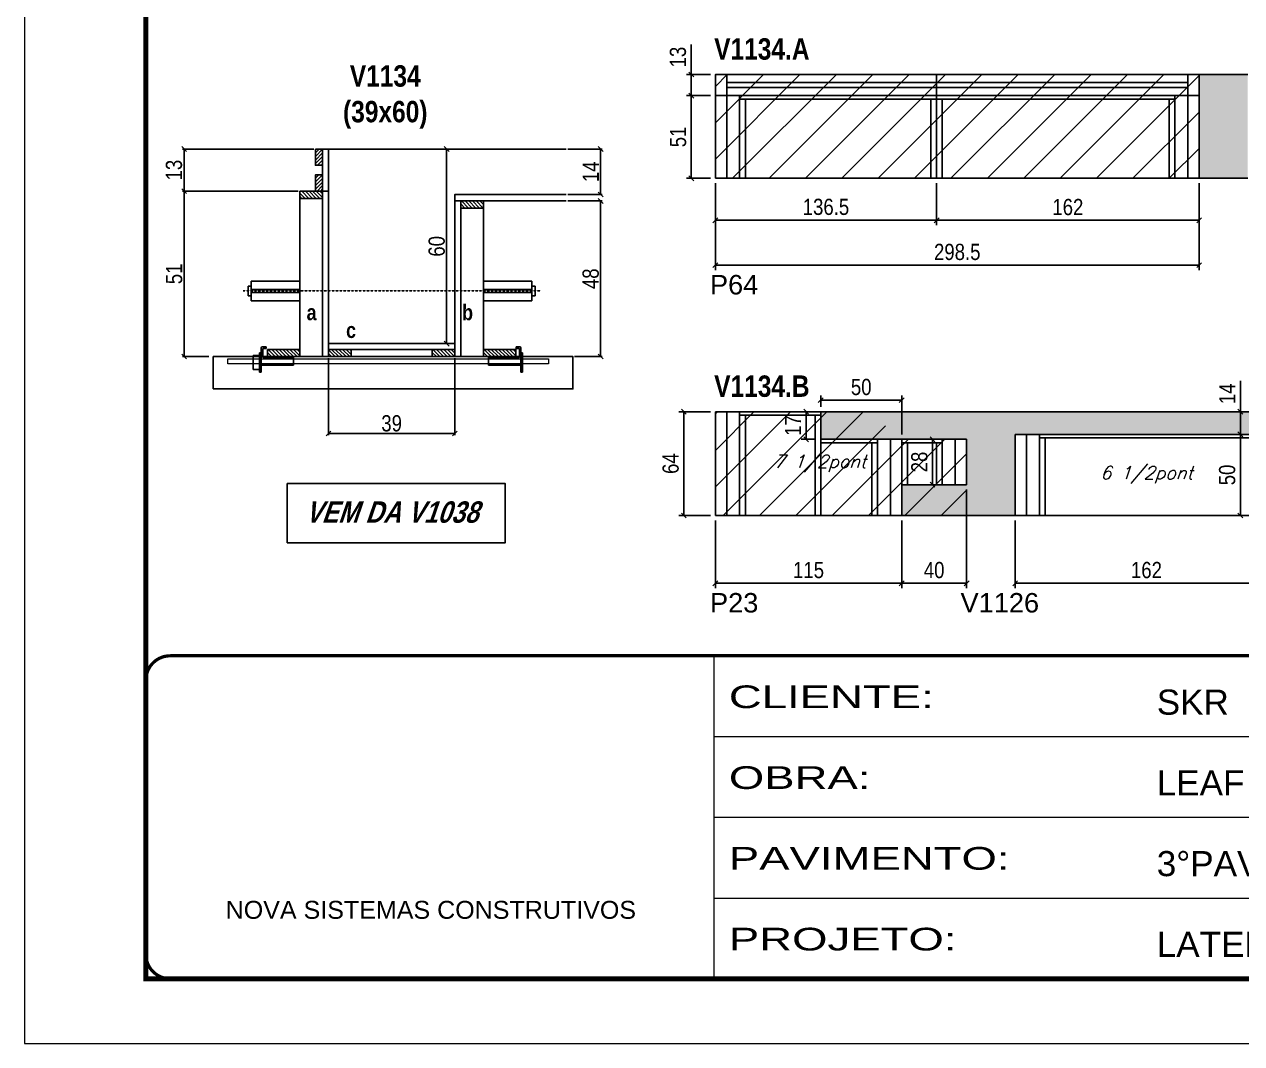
# Model space of a CAD drawing. Extents: x 3309 to 9563, y -2522 to 14608.
# Drawn here: x 3309 to 4060, y 7815 to 8444 of the extents above; entities that cross this region are included whole.
import ezdxf

# ---------------------------------------------------------------- set-up
doc = ezdxf.new("R2010")
doc.units = 0
for name, pattern in [('CONTINUO', [0]), ('DASHED', [0.75, 0.5, -0.25]), ('HIDDEN', [0.375, 0.25, -0.125])]:
    doc.linetypes.add(name, pattern=pattern)
for name, color, linetype in [('5', 5, 'Continuous'), ('barrote', 251, 'Continuous'), ('COTA', 241, 'Continuous'), ('detalhes', 4, 'Continuous'), ('NOMENCLATURA', 7, 'Continuous'), ('Painéis', 200, 'Continuous'), ('presilha', 1, 'Continuous'), ('SARR_2.2x10', 60, 'Continuous'), ('SARR_2.2x7', 40, 'Continuous'), ('SARR_3.5x7', 81, 'Continuous'), ('SARR_EDITAR', 141, 'Continuous'), ('TENSOR', 3, 'Continuous'), ('texto', 7, 'Continuous')]:
    doc.layers.add(name, color=color, linetype=linetype)
for name, color, linetype, lineweight in [('CONCRETO', 251, 'Continuous', 25), ('Folhas', 255, 'Continuous', 9), ('Hachura', 251, 'Continuous', 9), ('SARRAFO DE PRESSAO', 251, 'DASHED', 9), ('SCO-___-LAJ', 2, 'Continuous', 0)]:
    doc.layers.add(name, color=color, linetype=linetype, lineweight=lineweight)
doc.styles.add('ARIAL', font='arial.ttf')
doc.styles.add('COTA TECNICA', font='techl___.ttf', dxfattribs={"height": 10})
doc.styles.add('COTA TECNICA 2X', font='techl___.ttf', dxfattribs={"height": 10})
doc.styles.add('Romans', font='romans.shx')
doc.styles.get("Standard").update_dxf_attribs({"font": 'arial.ttf'})
doc.styles.add('TECNICA', font='techb___.ttf', dxfattribs={"height": 10})
doc.styles.add('Tecnologia', font='')
doc.styles.get('Tecnologia').set_extended_font_data('Forgotten Futurist')
doc.dimstyles.new('PAINEL', dxfattribs={"dimtxt": 10, "dimasz": 3, "dimexe": 3, "dimexo": 3, "dimgap": 3, "dimtad": 1, "dimdec": 1, "dimzin": 12, "dimdsep": 46, "dimtxsty": 'COTA TECNICA', "dimblk1": 'OBLIQUE', "dimblk2": 'OBLIQUE', "dimsah": 1, "dimcen": 0.9, "dimclrd": 4, "dimclre": 4, "dimclrt": 240, "dimadec": 1, "dimazin": 3, "dimtfac": 1, "dimtdec": 1, "dimtmove": 0, "dimatfit": 3, "dimfxl": 1, "dimtolj": 1, "dimtzin": 12, "dimarcsym": 0})
doc.dimstyles.new('SECAO', dxfattribs={"dimscale": 0.333333, "dimtxt": 5, "dimasz": 9, "dimexe": 3, "dimexo": 3, "dimgap": 3, "dimtad": 1, "dimdec": 1, "dimlfac": 0.5, "dimzin": 12, "dimdsep": 46, "dimtxsty": 'COTA TECNICA 2X', "dimblk1": 'OBLIQUE', "dimblk2": 'OBLIQUE', "dimsah": 1, "dimcen": 0.9, "dimclrd": 4, "dimclre": 4, "dimclrt": 240, "dimadec": 1, "dimazin": 3, "dimtfac": 1, "dimtdec": 1, "dimtmove": 0, "dimatfit": 3, "dimfxl": 1, "dimtolj": 1, "dimtzin": 12, "dimarcsym": 0})
pattern_1 = [(225, (127005.5643, 41461.1417), (1.122532015, -1.122532015), [])]

# ---------------------------------------------------------------- blocks, each defined once
blk = doc.blocks.new('9999999999')
at = {"color": 30, "linetype": 'CONTINUO'}
for p, q in [((98564.56, 34230.21), (98564.56, 34429.45)), ((98564.56, 34379.64), (99583.98, 34379.64)), ((98564.56, 34329.83), (99487.98, 34329.83)), ((98564.56, 34280.02), (99487.98, 34280.02))]:
    blk.add_line(p, q, dxfattribs=at)
at = {"color": 30, "linetype": 'CONTINUO', "const_width": 2}
blk.add_lwpolyline([(99583.98, 34230.21), (99583.98, 34414.45, 0.414214), (99568.98, 34429.45), (98228.98, 34429.45, 0.414214), (98213.98, 34414.45), (98213.98, 34245.21, 0.414214), (98228.98, 34230.21), (99583.98, 34230.21)], format="xyb", dxfattribs=at)
at = {"layer": 'Folhas'}
blk.add_lwpolyline([(98138.98, 34190.21), (99623.98, 34190.21), (99623.98, 35240.21), (98138.98, 35240.21)], close=True, dxfattribs=at)
at = {"layer": 'Folhas', "color": 30, "const_width": 3}
blk.add_lwpolyline([(98213.98, 34230.21), (99583.98, 34230.21), (99583.98, 35200.21), (98213.98, 35200.21)], close=True, dxfattribs=at)
at = {"color": 7, "linetype": 'Continuous', "ltscale": 5, "style": 'ARIAL'}
for s, height, p in [('SKR', 15.483, (98837.68, 34393.13)), ('LEAF LOEFGREN', 15.4829, (98837.68, 34343.32)), ('3°PAVIMENTO', 15.4829, (98837.68, 34293.51)), ('NOVA SISTEMAS CONSTRUTIVOS', 11.0592, (98263.19, 34267.21)), ('LATERAIS DE VIGAS', 15.4829, (98837.68, 34243.7))]:
    blk.add_text(s, height=height, dxfattribs=at).set_placement(p)
at = {"layer": 'Folhas', "color": 7, "style": 'Tecnologia', "width": 1.5}
for s, p in [('CLIENTE:', (98573.65, 34397.17)), ('OBRA:', (98573.65, 34347.31)), ('PAVIMENTO:', (98573.65, 34297.5)), ('PROJETO:', (98573.65, 34247.69))]:
    blk.add_text(s, height=14, dxfattribs=at).set_placement(p)
blk = doc.blocks.new('PRESILHA METÁLICA 1')
at = {"layer": 'presilha'}
for p, q in [((0, 13), (6, 13)), ((0, 13), (0, 0)), ((6, 15.5), (7.5, 15.5)), ((6, -2.5), (6, 15.5)), ((6, 13), (6, 0)), ((7.5, 10.6), (7.5, 19.9)), ((7.5, 15.5), (7.5, -2.5)), ((12, 21), (8.6, 21)), ((9, 11.6), (9, 18.9)), ((12, 19.5), (9.6, 19.5)), ((12, 21), (12, 19.5)), ((6, 0), (0, 0)), ((37.5, 4.1), (7.5, 4.1)), ((37.5, 11), (9.6, 11)), ((37.5, 11), (37.5, 4.1)), ((7.5, -2.5), (6, -2.5))]:
    blk.add_line(p, q, dxfattribs=at)
for centre, radius, start, end in [((8.6, 19.9), 1.14, 90, 180), ((9.6, 18.9), 0.57, 90, 180), ((9.6, 11.6), 0.57, 180, 270)]:
    blk.add_arc(centre, radius, start, end, dxfattribs=at)
blk = doc.blocks.new('PRESILHA METÁLICA 2')
at = {"layer": 'presilha'}
for p, q in [((-5.2, 23.5), (-5.2, 22)), ((-5.2, 23.5), (-1.9, 23.5)), ((-30.8, 13.5), (-30.8, 6.6)), ((-30.8, 13.5), (-2.8, 13.5)), ((-5.2, 22), (-2.8, 22)), ((-2.2, 14.1), (-2.2, 21.4)), ((0.8, 18), (-0.8, 18)), ((-0.8, 18), (-0.8, 0)), ((-0.8, 14.6), (-0.8, 22.4)), ((0.8, 0), (0.8, 18)), ((-30.8, 6.6), (-0.8, 6.6)), ((-0.8, 0), (0.8, 0))]:
    blk.add_line(p, q, dxfattribs=at)
for centre, radius, start, end in [((-1.9, 22.4), 1.14, 0, 90), ((-2.8, 21.4), 0.57, 0, 90), ((-2.8, 14.1), 0.57, 270, 0)]:
    blk.add_arc(centre, radius, start, end, dxfattribs=at)
blk = doc.blocks.new('_Oblique')
at = {"color": 0, "linetype": 'ByBlock', "lineweight": -2}
blk.add_line((-0.5, -0.5), (0.5, 0.5), dxfattribs=at)
blk = doc.blocks.new('*D779')
at = {"layer": 'COTA', "color": 4, "lineweight": -2, "transparency": 16777216}
for p, q in [((3478.39, 8340.8), (3406.95, 8340.8)), ((3407.95, 8340.8), (3407.95, 8238.8)), ((3423.18, 8238.8), (3406.95, 8238.8))]:
    blk.add_line(p, q, dxfattribs=at)
at = {"layer": 'Defpoints', "color": 0, "transparency": 16777216}
for p in [(3479.39, 8340.8), (3407.95, 8238.8), (3424.18, 8238.8)]:
    blk.add_point(p, dxfattribs=at)
at = {"layer": 'COTA', "color": 4, "lineweight": -2, "transparency": 16777216, "xscale": 3, "yscale": 3, "zscale": 3}
for p, rotation in [((3407.95, 8340.8), 90), ((3407.95, 8238.8), 270)]:
    blk.add_blockref('_Oblique', p, dxfattribs=dict(at, rotation=rotation))
at = {"layer": 'COTA', "color": 240, "transparency": 16777216, "insert": (3401.84, 8289.8), "char_height": 10, "attachment_point": 5, "rotation": 90, "style": 'COTA TECNICA 2X'}
blk.add_mtext('\\A1;51', dxfattribs=at)
blk = doc.blocks.new('*D780')
at = {"layer": 'COTA', "color": 4, "lineweight": -2, "transparency": 16777216}
for p, q in [((3644.69, 8334.8), (3665.91, 8334.8)), ((3664.91, 8334.8), (3664.91, 8238.8)), ((3648.81, 8238.8), (3665.91, 8238.8))]:
    blk.add_line(p, q, dxfattribs=at)
at = {"layer": 'Defpoints', "color": 0, "transparency": 16777216}
for p in [(3643.69, 8334.8), (3647.81, 8238.8), (3664.91, 8238.8)]:
    blk.add_point(p, dxfattribs=at)
at = {"layer": 'COTA', "color": 4, "lineweight": -2, "transparency": 16777216, "xscale": 3, "yscale": 3, "zscale": 3}
for p, rotation in [((3664.91, 8334.8), 90), ((3664.91, 8238.8), 270)]:
    blk.add_blockref('_Oblique', p, dxfattribs=dict(at, rotation=rotation))
at = {"layer": 'COTA', "color": 240, "transparency": 16777216, "insert": (3658.82, 8286.8), "char_height": 10, "attachment_point": 5, "rotation": 90, "style": 'COTA TECNICA 2X'}
blk.add_mtext('\\A1;48', dxfattribs=at)
blk = doc.blocks.new('*D781')
at = {"layer": 'COTA', "color": 4, "lineweight": -2, "transparency": 16777216}
for p, q in [((3573.99, 8366.8), (3568.92, 8366.8)), ((3569.92, 8246.8), (3569.92, 8366.8)), ((3573.99, 8246.8), (3568.92, 8246.8))]:
    blk.add_line(p, q, dxfattribs=at)
at = {"layer": 'Defpoints', "color": 0, "transparency": 16777216}
for p in [(3569.92, 8366.8), (3574.99, 8366.8), (3574.99, 8246.8)]:
    blk.add_point(p, dxfattribs=at)
at = {"layer": 'COTA', "color": 4, "lineweight": -2, "transparency": 16777216, "xscale": 3, "yscale": 3, "zscale": 3}
for p, rotation in [((3569.92, 8366.8), 90), ((3569.92, 8246.8), 270)]:
    blk.add_blockref('_Oblique', p, dxfattribs=dict(at, rotation=rotation))
at = {"layer": 'COTA', "color": 240, "transparency": 16777216, "insert": (3563.82, 8306.8), "char_height": 10, "attachment_point": 5, "rotation": 90, "style": 'COTA TECNICA 2X'}
blk.add_mtext('\\A1;60', dxfattribs=at)
blk = doc.blocks.new('*D782')
at = {"layer": 'COTA', "color": 4, "lineweight": -2, "transparency": 16777216}
for p, q in [((3644.69, 8366.8), (3665.91, 8366.8)), ((3664.91, 8338.8), (3664.91, 8366.8)), ((3644.69, 8338.8), (3665.91, 8338.8))]:
    blk.add_line(p, q, dxfattribs=at)
at = {"layer": 'Defpoints', "color": 0, "transparency": 16777216}
for p in [(3643.69, 8366.8), (3664.91, 8366.8), (3643.69, 8338.8)]:
    blk.add_point(p, dxfattribs=at)
at = {"layer": 'COTA', "color": 4, "lineweight": -2, "transparency": 16777216, "xscale": 3, "yscale": 3, "zscale": 3}
for p, rotation in [((3664.91, 8366.8), 90), ((3664.91, 8338.8), 270)]:
    blk.add_blockref('_Oblique', p, dxfattribs=dict(at, rotation=rotation))
at = {"layer": 'COTA', "color": 240, "transparency": 16777216, "insert": (3658.84, 8352.8), "char_height": 10, "attachment_point": 5, "rotation": 90, "style": 'COTA TECNICA 2X'}
blk.add_mtext('\\A1;14', dxfattribs=at)
blk = doc.blocks.new('*D783')
at = {"layer": 'COTA', "color": 4, "lineweight": -2, "transparency": 16777216}
for p, q in [((3487.99, 8366.8), (3406.95, 8366.8)), ((3407.95, 8340.8), (3407.95, 8366.8)), ((3478.39, 8340.8), (3406.95, 8340.8))]:
    blk.add_line(p, q, dxfattribs=at)
at = {"layer": 'Defpoints', "color": 0, "transparency": 16777216}
for p in [(3407.95, 8366.8), (3488.99, 8366.8), (3479.39, 8340.8)]:
    blk.add_point(p, dxfattribs=at)
at = {"layer": 'COTA', "color": 4, "lineweight": -2, "transparency": 16777216, "xscale": 3, "yscale": 3, "zscale": 3}
for p, rotation in [((3407.95, 8366.8), 90), ((3407.95, 8340.8), 270)]:
    blk.add_blockref('_Oblique', p, dxfattribs=dict(at, rotation=rotation))
at = {"layer": 'COTA', "color": 240, "transparency": 16777216, "insert": (3401.73, 8353.8), "char_height": 10, "attachment_point": 5, "rotation": 90, "style": 'COTA TECNICA 2X'}
blk.add_mtext('\\A1;13', dxfattribs=at)
blk = doc.blocks.new('*D784')
at = {"layer": 'COTA', "color": 4, "lineweight": -2, "transparency": 16777216}
for p, q in [((3496.99, 8237.8), (3496.99, 8190.33)), ((3574.99, 8237.8), (3574.99, 8190.33)), ((3496.99, 8191.33), (3574.99, 8191.33))]:
    blk.add_line(p, q, dxfattribs=at)
at = {"layer": 'Defpoints', "color": 0, "transparency": 16777216}
for p in [(3496.99, 8238.8), (3574.99, 8238.8), (3574.99, 8191.33)]:
    blk.add_point(p, dxfattribs=at)
at = {"layer": 'COTA', "color": 4, "lineweight": -2, "transparency": 16777216, "xscale": 3, "yscale": 3, "zscale": 3, "rotation": 180}
blk.add_blockref('_Oblique', (3496.99, 8191.33), dxfattribs=at)
at = {"layer": 'COTA', "color": 4, "lineweight": -2, "transparency": 16777216, "xscale": 3, "yscale": 3, "zscale": 3}
blk.add_blockref('_Oblique', (3574.99, 8191.33), dxfattribs=at)
at = {"layer": 'COTA', "color": 240, "transparency": 16777216, "insert": (3535.99, 8197.58), "char_height": 10, "attachment_point": 5, "style": 'COTA TECNICA 2X'}
blk.add_mtext('\\A1;39', dxfattribs=at)
blk = doc.blocks.new('*D785')
at = {"layer": 'COTA', "color": 4, "linetype": 'ByBlock', "lineweight": -2, "transparency": 16777216}
for p, q in [((3872.22, 8345.77), (3872.22, 8319.86)), ((4034.22, 8345.77), (4034.22, 8319.86)), ((4034.22, 8322.86), (3872.22, 8322.86))]:
    blk.add_line(p, q, dxfattribs=at)
at = {"layer": 'Defpoints', "color": 0, "linetype": 'ByBlock', "transparency": 16777216}
for p in [(3872.22, 8348.77), (4034.22, 8348.77), (3872.22, 8322.86)]:
    blk.add_point(p, dxfattribs=at)
at = {"layer": 'COTA', "color": 4, "linetype": 'ByBlock', "lineweight": -2, "transparency": 16777216, "xscale": 3, "yscale": 3, "zscale": 3, "rotation": 180}
blk.add_blockref('_Oblique', (3872.22, 8322.86), dxfattribs=at)
at = {"layer": 'COTA', "color": 4, "linetype": 'ByBlock', "lineweight": -2, "transparency": 16777216, "xscale": 3, "yscale": 3, "zscale": 3}
blk.add_blockref('_Oblique', (4034.22, 8322.86), dxfattribs=at)
at = {"layer": 'COTA', "color": 240, "linetype": 'ByBlock', "transparency": 16777216, "insert": (3953.22, 8330.96), "char_height": 10, "attachment_point": 5, "style": 'COTA TECNICA'}
blk.add_mtext('\\A1;162', dxfattribs=at)
blk = doc.blocks.new('*D786')
at = {"layer": 'COTA', "color": 4, "linetype": 'ByBlock', "lineweight": -2, "transparency": 16777216}
for p, q in [((3735.72, 8345.77), (3735.72, 8319.86)), ((3872.22, 8345.77), (3872.22, 8319.86)), ((3872.22, 8322.86), (3735.72, 8322.86))]:
    blk.add_line(p, q, dxfattribs=at)
at = {"layer": 'Defpoints', "color": 0, "linetype": 'ByBlock', "transparency": 16777216}
for p in [(3735.72, 8348.77), (3872.22, 8348.77), (3735.72, 8322.86)]:
    blk.add_point(p, dxfattribs=at)
at = {"layer": 'COTA', "color": 4, "linetype": 'ByBlock', "lineweight": -2, "transparency": 16777216, "xscale": 3, "yscale": 3, "zscale": 3, "rotation": 180}
blk.add_blockref('_Oblique', (3735.72, 8322.86), dxfattribs=at)
at = {"layer": 'COTA', "color": 4, "linetype": 'ByBlock', "lineweight": -2, "transparency": 16777216, "xscale": 3, "yscale": 3, "zscale": 3}
blk.add_blockref('_Oblique', (3872.22, 8322.86), dxfattribs=at)
at = {"layer": 'COTA', "color": 240, "linetype": 'ByBlock', "transparency": 16777216, "insert": (3803.97, 8331.08), "char_height": 10, "attachment_point": 5, "style": 'COTA TECNICA'}
blk.add_mtext('\\A1;136.5', dxfattribs=at)
blk = doc.blocks.new('*D787')
at = {"layer": 'COTA', "color": 4, "linetype": 'ByBlock', "lineweight": -2, "transparency": 16777216}
for p, q in [((3735.72, 8345.77), (3735.72, 8292.15)), ((4034.22, 8345.77), (4034.22, 8292.15)), ((4034.22, 8295.15), (3735.72, 8295.15))]:
    blk.add_line(p, q, dxfattribs=at)
at = {"layer": 'Defpoints', "color": 0, "linetype": 'ByBlock', "transparency": 16777216}
for p in [(3735.72, 8348.77), (4034.22, 8348.77), (3735.72, 8295.15)]:
    blk.add_point(p, dxfattribs=at)
at = {"layer": 'COTA', "color": 4, "linetype": 'ByBlock', "lineweight": -2, "transparency": 16777216, "xscale": 3, "yscale": 3, "zscale": 3, "rotation": 180}
blk.add_blockref('_Oblique', (3735.72, 8295.15), dxfattribs=at)
at = {"layer": 'COTA', "color": 4, "linetype": 'ByBlock', "lineweight": -2, "transparency": 16777216, "xscale": 3, "yscale": 3, "zscale": 3}
blk.add_blockref('_Oblique', (4034.22, 8295.15), dxfattribs=at)
at = {"layer": 'COTA', "color": 240, "linetype": 'ByBlock', "transparency": 16777216, "insert": (3884.97, 8303.29), "char_height": 10, "attachment_point": 5, "style": 'COTA TECNICA'}
blk.add_mtext('\\A1;298.5', dxfattribs=at)
blk = doc.blocks.new('*D790')
at = {"layer": 'COTA', "color": 4, "lineweight": -2, "transparency": 16777216}
for p, q in [((3732.72, 8399.77), (3717.88, 8399.77)), ((3720.88, 8399.77), (3720.88, 8348.77)), ((3732.72, 8348.77), (3717.88, 8348.77))]:
    blk.add_line(p, q, dxfattribs=at)
at = {"layer": 'Defpoints', "color": 0, "transparency": 16777216}
for p in [(3735.72, 8399.77), (3720.88, 8348.77), (3735.72, 8348.77)]:
    blk.add_point(p, dxfattribs=at)
at = {"layer": 'COTA', "color": 4, "lineweight": -2, "transparency": 16777216, "xscale": 3, "yscale": 3, "zscale": 3}
for p, rotation in [((3720.88, 8399.77), 90), ((3720.88, 8348.77), 270)]:
    blk.add_blockref('_Oblique', p, dxfattribs=dict(at, rotation=rotation))
at = {"layer": 'COTA', "color": 240, "transparency": 16777216, "insert": (3712.77, 8374.27), "char_height": 10, "attachment_point": 5, "rotation": 90, "style": 'COTA TECNICA'}
blk.add_mtext('\\A1;51', dxfattribs=at)
blk = doc.blocks.new('*D791')
at = {"layer": 'COTA', "color": 4, "lineweight": -2, "transparency": 16777216}
for p, q in [((3720.88, 8412.77), (3720.88, 8431.29)), ((3732.72, 8412.77), (3717.88, 8412.77)), ((3720.88, 8399.77), (3720.88, 8412.77)), ((3732.72, 8399.77), (3717.88, 8399.77))]:
    blk.add_line(p, q, dxfattribs=at)
at = {"layer": 'Defpoints', "color": 0, "transparency": 16777216}
for p in [(3720.88, 8412.77), (3735.72, 8412.77), (3735.72, 8399.77)]:
    blk.add_point(p, dxfattribs=at)
at = {"layer": 'COTA', "color": 4, "lineweight": -2, "transparency": 16777216, "xscale": 3, "yscale": 3, "zscale": 3}
for p, rotation in [((3720.88, 8412.77), 90), ((3720.88, 8399.77), 270)]:
    blk.add_blockref('_Oblique', p, dxfattribs=dict(at, rotation=rotation))
at = {"layer": 'COTA', "color": 240, "transparency": 16777216, "insert": (3712.67, 8423.53), "char_height": 10, "attachment_point": 5, "rotation": 90, "style": 'COTA TECNICA'}
blk.add_mtext('\\A1;13', dxfattribs=at)
blk = doc.blocks.new('*D921')
at = {"layer": 'COTA', "color": 4, "lineweight": -2, "transparency": 16777216}
for p, q in [((3735.72, 8137.77), (3735.72, 8095.95)), ((3850.72, 8137.77), (3850.72, 8095.95)), ((3850.72, 8098.95), (3735.72, 8098.95))]:
    blk.add_line(p, q, dxfattribs=at)
at = {"layer": 'Defpoints', "color": 0, "transparency": 16777216}
for p in [(3735.72, 8140.77), (3850.72, 8140.77), (3735.72, 8098.95)]:
    blk.add_point(p, dxfattribs=at)
at = {"layer": 'COTA', "color": 4, "lineweight": -2, "transparency": 16777216, "xscale": 3, "yscale": 3, "zscale": 3, "rotation": 180}
blk.add_blockref('_Oblique', (3735.72, 8098.95), dxfattribs=at)
at = {"layer": 'COTA', "color": 4, "lineweight": -2, "transparency": 16777216, "xscale": 3, "yscale": 3, "zscale": 3}
blk.add_blockref('_Oblique', (3850.72, 8098.95), dxfattribs=at)
at = {"layer": 'COTA', "color": 240, "transparency": 16777216, "insert": (3793.22, 8107.06), "char_height": 10, "attachment_point": 5, "style": 'COTA TECNICA'}
blk.add_mtext('\\A1;115', dxfattribs=at)
blk = doc.blocks.new('*D922')
at = {"layer": 'COTA', "color": 4, "lineweight": -2, "transparency": 16777216}
for p, q in [((3920.72, 8137.77), (3920.72, 8095.95)), ((4082.72, 8137.77), (4082.72, 8095.95)), ((4082.72, 8098.95), (3920.72, 8098.95))]:
    blk.add_line(p, q, dxfattribs=at)
at = {"layer": 'Defpoints', "color": 0, "transparency": 16777216}
for p in [(3920.72, 8140.77), (4082.72, 8140.77), (3920.72, 8098.95)]:
    blk.add_point(p, dxfattribs=at)
at = {"layer": 'COTA', "color": 4, "lineweight": -2, "transparency": 16777216, "xscale": 3, "yscale": 3, "zscale": 3, "rotation": 180}
blk.add_blockref('_Oblique', (3920.72, 8098.95), dxfattribs=at)
at = {"layer": 'COTA', "color": 4, "lineweight": -2, "transparency": 16777216, "xscale": 3, "yscale": 3, "zscale": 3}
blk.add_blockref('_Oblique', (4082.72, 8098.95), dxfattribs=at)
at = {"layer": 'COTA', "color": 240, "transparency": 16777216, "insert": (4001.72, 8107.05), "char_height": 10, "attachment_point": 5, "style": 'COTA TECNICA'}
blk.add_mtext('\\A1;162', dxfattribs=at)
blk = doc.blocks.new('*D923')
at = {"layer": 'COTA', "color": 4, "lineweight": -2, "transparency": 16777216}
for p, q in [((3800.72, 8207.77), (3800.72, 8214.87)), ((3800.72, 8211.87), (3850.72, 8211.87)), ((3850.72, 8190.77), (3850.72, 8214.87))]:
    blk.add_line(p, q, dxfattribs=at)
at = {"layer": 'Defpoints', "color": 0, "transparency": 16777216}
for p in [(3850.72, 8211.87), (3800.72, 8204.77), (3850.72, 8187.77)]:
    blk.add_point(p, dxfattribs=at)
at = {"layer": 'COTA', "color": 4, "lineweight": -2, "transparency": 16777216, "xscale": 3, "yscale": 3, "zscale": 3, "rotation": 180}
blk.add_blockref('_Oblique', (3800.72, 8211.87), dxfattribs=at)
at = {"layer": 'COTA', "color": 4, "lineweight": -2, "transparency": 16777216, "xscale": 3, "yscale": 3, "zscale": 3}
blk.add_blockref('_Oblique', (3850.72, 8211.87), dxfattribs=at)
at = {"layer": 'COTA', "color": 240, "transparency": 16777216, "insert": (3825.72, 8219.98), "char_height": 10, "attachment_point": 5, "style": 'COTA TECNICA'}
blk.add_mtext('\\A1;50', dxfattribs=at)
blk = doc.blocks.new('*D924')
at = {"layer": 'COTA', "color": 4, "lineweight": -2, "transparency": 16777216}
for p, q in [((3797.72, 8204.77), (3788.71, 8204.77)), ((3791.71, 8187.77), (3791.71, 8204.77)), ((3797.72, 8187.77), (3788.71, 8187.77))]:
    blk.add_line(p, q, dxfattribs=at)
at = {"layer": 'Defpoints', "color": 0, "transparency": 16777216}
for p in [(3791.71, 8204.77), (3800.72, 8204.77), (3800.72, 8187.77)]:
    blk.add_point(p, dxfattribs=at)
at = {"layer": 'COTA', "color": 4, "lineweight": -2, "transparency": 16777216, "xscale": 3, "yscale": 3, "zscale": 3}
for p, rotation in [((3791.71, 8204.77), 90), ((3791.71, 8187.77), 270)]:
    blk.add_blockref('_Oblique', p, dxfattribs=dict(at, rotation=rotation))
at = {"layer": 'COTA', "color": 240, "transparency": 16777216, "insert": (3783.64, 8196.27), "char_height": 10, "attachment_point": 5, "rotation": 90, "style": 'COTA TECNICA'}
blk.add_mtext('\\A1;17', dxfattribs=at)
blk = doc.blocks.new('*D925')
at = {"layer": 'COTA', "color": 4, "lineweight": -2, "transparency": 16777216}
for p, q in [((3732.72, 8204.77), (3713.27, 8204.77)), ((3716.27, 8204.77), (3716.27, 8140.77)), ((3732.72, 8140.77), (3713.27, 8140.77))]:
    blk.add_line(p, q, dxfattribs=at)
at = {"layer": 'Defpoints', "color": 0, "transparency": 16777216}
for p in [(3735.72, 8204.77), (3716.27, 8140.77), (3735.72, 8140.77)]:
    blk.add_point(p, dxfattribs=at)
at = {"layer": 'COTA', "color": 4, "lineweight": -2, "transparency": 16777216, "xscale": 3, "yscale": 3, "zscale": 3}
for p, rotation in [((3716.27, 8204.77), 90), ((3716.27, 8140.77), 270)]:
    blk.add_blockref('_Oblique', p, dxfattribs=dict(at, rotation=rotation))
at = {"layer": 'COTA', "color": 240, "transparency": 16777216, "insert": (3708.16, 8172.77), "char_height": 10, "attachment_point": 5, "rotation": 90, "style": 'COTA TECNICA'}
blk.add_mtext('\\A1;64', dxfattribs=at)
blk = doc.blocks.new('*D926')
at = {"layer": 'COTA', "color": 4, "lineweight": -2, "transparency": 16777216}
for p, q in [((3890.72, 8156.77), (3890.72, 8095.95)), ((3850.72, 8137.77), (3850.72, 8095.95)), ((3850.72, 8098.95), (3890.72, 8098.95))]:
    blk.add_line(p, q, dxfattribs=at)
at = {"layer": 'Defpoints', "color": 0, "transparency": 16777216}
for p in [(3890.72, 8159.77), (3850.72, 8140.77), (3890.72, 8098.95)]:
    blk.add_point(p, dxfattribs=at)
at = {"layer": 'COTA', "color": 4, "lineweight": -2, "transparency": 16777216, "xscale": 3, "yscale": 3, "zscale": 3, "rotation": 180}
blk.add_blockref('_Oblique', (3850.72, 8098.95), dxfattribs=at)
at = {"layer": 'COTA', "color": 4, "lineweight": -2, "transparency": 16777216, "xscale": 3, "yscale": 3, "zscale": 3}
blk.add_blockref('_Oblique', (3890.72, 8098.95), dxfattribs=at)
at = {"layer": 'COTA', "color": 240, "transparency": 16777216, "insert": (3870.72, 8107.05), "char_height": 10, "attachment_point": 5, "style": 'COTA TECNICA'}
blk.add_mtext('\\A1;40', dxfattribs=at)
blk = doc.blocks.new('*D927')
at = {"layer": 'COTA', "color": 4, "lineweight": -2, "transparency": 16777216}
for p, q in [((3872.72, 8187.77), (3866.73, 8187.77)), ((3869.73, 8187.77), (3869.73, 8159.77)), ((3872.72, 8159.77), (3866.73, 8159.77))]:
    blk.add_line(p, q, dxfattribs=at)
at = {"layer": 'Defpoints', "color": 0, "transparency": 16777216}
for p in [(3875.72, 8187.77), (3869.73, 8159.77), (3875.72, 8159.77)]:
    blk.add_point(p, dxfattribs=at)
at = {"layer": 'COTA', "color": 4, "lineweight": -2, "transparency": 16777216, "xscale": 3, "yscale": 3, "zscale": 3}
for p, rotation in [((3869.73, 8187.77), 90), ((3869.73, 8159.77), 270)]:
    blk.add_blockref('_Oblique', p, dxfattribs=dict(at, rotation=rotation))
at = {"layer": 'COTA', "color": 240, "transparency": 16777216, "insert": (3861.63, 8173.77), "char_height": 10, "attachment_point": 5, "rotation": 90, "style": 'COTA TECNICA'}
blk.add_mtext('\\A1;28', dxfattribs=at)
blk = doc.blocks.new('*D933')
at = {"layer": 'COTA', "color": 4, "lineweight": -2, "transparency": 16777216}
for p, q in [((4064.72, 8190.77), (4056.65, 8190.77)), ((4059.65, 8190.77), (4059.65, 8140.77)), ((4064.72, 8140.77), (4056.65, 8140.77))]:
    blk.add_line(p, q, dxfattribs=at)
at = {"layer": 'Defpoints', "color": 0, "transparency": 16777216}
for p in [(4067.72, 8190.77), (4059.65, 8140.77), (4067.72, 8140.77)]:
    blk.add_point(p, dxfattribs=at)
at = {"layer": 'COTA', "color": 4, "lineweight": -2, "transparency": 16777216, "xscale": 3, "yscale": 3, "zscale": 3}
for p, rotation in [((4059.65, 8190.77), 90), ((4059.65, 8140.77), 270)]:
    blk.add_blockref('_Oblique', p, dxfattribs=dict(at, rotation=rotation))
at = {"layer": 'COTA', "color": 240, "transparency": 16777216, "insert": (4051.54, 8165.77), "char_height": 10, "attachment_point": 5, "rotation": 90, "style": 'COTA TECNICA'}
blk.add_mtext('\\A1;50', dxfattribs=at)
blk = doc.blocks.new('*D934')
at = {"layer": 'COTA', "color": 4, "lineweight": -2, "transparency": 16777216}
for p, q in [((4059.65, 8204.77), (4059.65, 8223.89)), ((4064.72, 8204.77), (4056.65, 8204.77)), ((4059.65, 8190.77), (4059.65, 8204.77)), ((4064.72, 8190.77), (4056.65, 8190.77))]:
    blk.add_line(p, q, dxfattribs=at)
at = {"layer": 'Defpoints', "color": 0, "transparency": 16777216}
for p in [(4059.65, 8204.77), (4067.72, 8204.77), (4067.72, 8190.77)]:
    blk.add_point(p, dxfattribs=at)
at = {"layer": 'COTA', "color": 4, "lineweight": -2, "transparency": 16777216, "xscale": 3, "yscale": 3, "zscale": 3}
for p, rotation in [((4059.65, 8204.77), 90), ((4059.65, 8190.77), 270)]:
    blk.add_blockref('_Oblique', p, dxfattribs=dict(at, rotation=rotation))
at = {"layer": 'COTA', "color": 240, "transparency": 16777216, "insert": (4051.58, 8215.83), "char_height": 10, "attachment_point": 5, "rotation": 90, "style": 'COTA TECNICA'}
blk.add_mtext('\\A1;14', dxfattribs=at)

msp = doc.modelspace()

# ---------------------------------------------------------------- hatches: boundary and pattern name
at = {"layer": 'COTA'}
h = msp.add_hatch(dxfattribs=at)
h.set_pattern_fill('AR-CONC', color=256, scale=0.03)
h.paths.add_polyline_path([(4064.22, 8399.77), (4064.22, 8412.77), (4034.22, 8412.77), (4034.22, 8399.77), (4034.22, 8348.77), (4064.22, 8348.77)])
h.paths.add_polyline_path([(4199.22, 8412.77), (4169.22, 8412.77), (4169.22, 8399.77), (4169.22, 8348.77), (4199.22, 8348.77)])
h = msp.add_hatch(dxfattribs=at)
h.set_pattern_fill('AR-CONC', color=256, scale=0.03)
h.set_pattern_definition([(50, (-4768.5, 675.092), (5.46554, -0.4781726), [0.5715, -6.2865]), (355, (-4768.5, 675.092), (-1.0573026, 5.7317054), [0.4572, -5.0292175]), (100.451445, (-4768.0445, 675.052), (4.4082374, 5.2535326), [0.4857003, -5.3427073]), (46.1842, (-4768.5, 676.616), (8.1323712, -1.26127), [0.85725, -9.42975]), (96.63556, (-4767.822, 676.511), (7.122124, 7.422784), [0.7285507, -8.014068]), (351.18415, (-4768.5, 676.616), (7.122124, 7.422784), [0.685799, -7.543792]), (21, (-4767.738, 676.235), (4.5484317, -3.067956), [0.5715, -6.2865]), (326, (-4767.738, 676.235), (1.8540609, 5.525639), [0.4572, -5.0292]), (71.451445, (-4767.359, 675.9794), (6.4024926, 2.457683), [0.4857003, -5.342698]), (37.5, (-4768.5, 675.092), (0.0926581, 2.53665117), [0, -4.96824, 0, -5.1054, 0, -5.04825]), (7.5, (-4768.5, 675.092), (2.0045899, 3.00541724), [0, -2.91084, 0, -4.85394, 0, -1.92405]), (327.5, (-4770.1993, 675.092), (4.06771786, -0.17186232), [0, -1.905, 0, -5.9436, 0, -7.8867]), (317.5, (-4770.9613, 675.092), (4.4438754, 0.7627947), [0, -2.4765, 0, -3.94716, 0, -5.6007])])
h.paths.add_polyline_path([(3920.72, 8190.77), (4082.72, 8190.77), (4082.72, 8140.77), (4112.72, 8140.77), (4112.72, 8188.77), (4312.22, 8188.77), (4312.22, 8204.77), (3800.72, 8204.77), (3800.72, 8187.77), (3890.72, 8187.77), (3890.72, 8159.77), (3850.72, 8159.77), (3850.72, 8140.77), (3920.72, 8140.77)])
at = {"layer": 'Hachura', "linetype": 'ByBlock'}
h = msp.add_hatch(dxfattribs=at)
h.set_pattern_fill('ANSI31', color=256, scale=5)
h.paths.add_polyline_path([(3872.22, 8399.77), (3735.72, 8399.77), (3735.72, 8348.77), (3872.22, 8348.77)])
h.paths.add_polyline_path([(4034.22, 8399.77), (3872.22, 8399.77), (3872.22, 8348.77), (4034.22, 8348.77)])
h.paths.add_polyline_path([(4034.22, 8412.77), (3872.22, 8412.77), (3872.22, 8399.77), (4034.22, 8399.77)])
h.paths.add_polyline_path([(3872.22, 8412.77), (3735.72, 8412.77), (3735.72, 8399.77), (3872.22, 8399.77)])
h.paths.add_polyline_path([(4358.22, 8412.77), (4199.22, 8412.77), (4199.22, 8348.77), (4358.22, 8348.77)])
h.paths.add_polyline_path([(3890.72, 8187.77), (3840.72, 8187.77), (3840.72, 8204.77), (3735.72, 8204.77), (3735.72, 8140.77), (3890.72, 8140.77)])
h.paths.add_polyline_path([(3890.72, 8187.77), (3890.72, 8159.77)], flags=17)
h.paths.add_polyline_path([(4310.22, 8188.77), (4112.72, 8188.77), (4112.72, 8140.77), (4310.22, 8140.77)])
at = {"layer": 'SARR_2.2x10'}
h = msp.add_hatch(dxfattribs=at)
h.set_pattern_fill('ANSI31', color=256, scale=0.5, angle=90)
h.set_pattern_definition([(135, (36652.9333, -115273.3667), (-1.122532015, -1.122532015), [])])
h.paths.add_polyline_path([(3459.39, 8243.2), (3459.39, 8238.8), (3479.39, 8238.8), (3479.39, 8243.2)])
h = msp.add_hatch(dxfattribs=at)
h.set_pattern_fill('ANSI31', color=256, scale=0.5, angle=90)
h.set_pattern_definition([(135, (36786.1333, -115273.3667), (-1.122532015, -1.122532015), [])])
h.paths.add_polyline_path([(3592.59, 8243.2), (3592.59, 8238.8), (3612.59, 8238.8), (3612.59, 8243.2)])
at = {"layer": 'SARR_2.2x7'}
h = msp.add_hatch(dxfattribs=at)
h.set_pattern_fill('ANSI31', color=256, scale=0.5, angle=180)
h.set_pattern_definition(pattern_1)
h.paths.add_polyline_path([(3488.99, 8356.8), (3493.39, 8356.8), (3493.39, 8366.8), (3488.99, 8366.8)])
h = msp.add_hatch(dxfattribs=at)
h.set_pattern_fill('ANSI31', color=256, scale=0.5, angle=180)
h.set_pattern_definition(pattern_1)
h.paths.add_polyline_path([(3488.99, 8350.8), (3493.39, 8350.8), (3493.39, 8340.8), (3488.99, 8340.8)])
h = msp.add_hatch(dxfattribs=at)
h.set_pattern_fill('ANSI31', color=256, scale=0.5, angle=90)
h.set_pattern_definition([(135, (36666.9333, -115175.7667), (-1.122532015, -1.122532015), [])])
h.paths.add_polyline_path([(3493.39, 8340.8), (3493.39, 8336.4), (3479.39, 8336.4), (3479.39, 8340.8)])
h = msp.add_hatch(dxfattribs=at)
h.set_pattern_fill('ANSI31', color=256, scale=0.5, angle=90)
h.set_pattern_definition([(135, (36686.9333, -115181.7667), (-1.122532015, -1.122532015), [])])
h.paths.add_polyline_path([(3578.59, 8334.8), (3578.59, 8330.4), (3592.59, 8330.4), (3592.59, 8334.8)])
h = msp.add_hatch(dxfattribs=at)
h.set_pattern_fill('ANSI31', color=256, scale=0.5, angle=90)
h.set_pattern_definition([(135, (36732.5333, -115273.3667), (-1.122532015, -1.122532015), [])])
h.paths.add_polyline_path([(3510.99, 8238.8), (3510.99, 8243.2), (3496.99, 8243.2), (3496.99, 8238.8)])
h = msp.add_hatch(dxfattribs=at)
h.set_pattern_fill('ANSI31', color=256, scale=0.5, angle=90)
h.set_pattern_definition([(135, (36772.5333, -115273.3667), (-1.122532015, -1.122532015), [])])
h.paths.add_polyline_path([(3560.99, 8243.2), (3560.99, 8238.8), (3574.99, 8238.8), (3574.99, 8243.2)])

# ---------------------------------------------------------------- linework, layer by layer
at = {"ltscale": 3}
for p, q in [((3449.39, 8285.25), (3449.39, 8273.25)), ((3449.39, 8285.25), (3479.39, 8285.25)), ((3622.59, 8285.25), (3592.59, 8285.25)), ((3622.59, 8285.25), (3622.59, 8273.25)), ((3447.39, 8282.25), (3447.39, 8276.25)), ((3449.39, 8282.25), (3447.39, 8282.25)), ((3479.39, 8280.25), (3449.39, 8280.25)), ((3479.39, 8278.25), (3449.39, 8278.25)), ((3592.59, 8280.25), (3622.59, 8280.25)), ((3592.59, 8278.25), (3622.59, 8278.25)), ((3624.59, 8282.25), (3622.59, 8282.25)), ((3624.59, 8282.25), (3624.59, 8276.25)), ((3449.39, 8276.25), (3447.39, 8276.25)), ((3449.39, 8273.25), (3479.39, 8273.25)), ((3622.59, 8273.25), (3592.59, 8273.25)), ((3622.59, 8276.25), (3624.59, 8276.25))]:
    msp.add_line(p, q, dxfattribs=at)
at = {"layer": 'barrote'}
msp.add_lwpolyline([(3425.94, 8218.8), (3647.86, 8218.8), (3647.86, 8238.8), (3425.94, 8238.8)], close=True, dxfattribs=at)
at = {"layer": 'CONCRETO', "linetype": 'Continuous'}
msp.add_line((3643.69, 8366.8), (3496.99, 8366.8), dxfattribs=at)
at = {"layer": 'COTA'}
for p, q in [((4034.22, 8412.77), (4064.22, 8412.77)), ((4034.22, 8348.77), (4064.22, 8348.77)), ((3800.72, 8204.77), (4312.22, 8204.77)), ((3800.72, 8187.77), (3800.72, 8140.77)), ((3850.72, 8140.77), (3920.72, 8140.77))]:
    msp.add_line(p, q, dxfattribs=at)
at = {"layer": 'detalhes', "color": 250}
msp.add_line((3425.94, 8218.8), (3425.94, 8238.8), dxfattribs=at)
at = {"layer": 'NOMENCLATURA', "elevation": 0}
msp.add_lwpolyline([(3471.56, 8160.44), (3606.1, 8160.44), (3606.1, 8123.98), (3471.56, 8123.98)], close=True, dxfattribs=at)
at = {"layer": 'Painéis', "linetype": 'ByBlock'}
for p, q in [((3872.22, 8348.77), (3872.22, 8412.77)), ((4034.22, 8399.77), (3735.72, 8399.77)), ((3735.72, 8348.77), (3735.72, 8399.77)), ((4034.22, 8348.77), (4034.22, 8399.77)), ((4034.22, 8348.77), (3735.72, 8348.77)), ((3735.72, 8204.77), (3800.72, 8204.77)), ((3735.72, 8140.77), (3735.72, 8204.77)), ((3800.72, 8187.77), (3800.72, 8204.77)), ((3800.72, 8187.77), (3890.72, 8187.77)), ((3850.72, 8140.77), (3850.72, 8187.77)), ((3890.72, 8159.77), (3890.72, 8187.77)), ((3920.72, 8140.77), (3920.72, 8190.77)), ((3920.72, 8190.77), (4082.72, 8190.77)), ((3850.72, 8159.77), (3890.72, 8159.77)), ((3735.72, 8140.77), (3850.72, 8140.77)), ((4082.72, 8140.77), (3920.72, 8140.77))]:
    msp.add_line(p, q, dxfattribs=at)
at = {"layer": 'Painéis', "linetype": 'ByBlock', "elevation": 0}
msp.add_lwpolyline([(3735.72, 8399.77), (4034.22, 8399.77), (4034.22, 8412.77), (3735.72, 8412.77)], close=True, dxfattribs=at)
at = {"layer": 'Painéis', "linetype": 'Continuous'}
for points in [[(3493.39, 8340.8), (3496.99, 8340.8), (3496.99, 8366.8), (3493.39, 8366.8)], [(3493.39, 8238.8), (3493.39, 8340.8), (3496.99, 8340.8), (3496.99, 8238.8)], [(3578.59, 8238.8), (3578.59, 8334.8), (3574.99, 8334.8), (3574.99, 8238.8)], [(3574.99, 8246.8), (3496.99, 8246.8), (3496.99, 8243.2), (3574.99, 8243.2)]]:
    msp.add_lwpolyline(points, close=True, dxfattribs=at)
at = {"layer": 'Painéis', "linetype": 'Continuous', "elevation": 0}
msp.add_lwpolyline([(3643.69, 8334.8), (3574.99, 8334.8), (3574.99, 8338.8), (3643.69, 8338.8)], dxfattribs=at)
at = {"layer": 'SARR_2.2x10'}
for points in [[(3459.39, 8243.2), (3479.39, 8243.2), (3479.39, 8238.8), (3459.39, 8238.8)], [(3592.59, 8243.2), (3612.59, 8243.2), (3612.59, 8238.8), (3592.59, 8238.8)]]:
    msp.add_lwpolyline(points, close=True, dxfattribs=at)
at = {"layer": 'SARR_2.2x7', "linetype": 'Continuous'}
for p, q in [((3742.72, 8399.77), (3742.72, 8412.77)), ((4027.22, 8399.77), (4027.22, 8412.77)), ((3742.72, 8348.77), (3742.72, 8399.77)), ((3872.22, 8397.57), (3750.72, 8397.57)), ((4019.22, 8397.57), (3872.22, 8397.57)), ((4027.22, 8348.77), (4027.22, 8399.77)), ((3742.72, 8140.77), (3742.72, 8204.77)), ((3750.72, 8202.57), (3800.72, 8202.57)), ((3843.72, 8140.77), (3843.72, 8187.77)), ((3883.72, 8159.77), (3883.72, 8187.77)), ((3927.72, 8140.77), (3927.72, 8190.77)), ((4067.72, 8188.57), (3935.72, 8188.57)), ((3800.72, 8185.57), (3835.72, 8185.57)), ((3850.72, 8185.57), (3875.72, 8185.57))]:
    msp.add_line(p, q, dxfattribs=at)
at = {"layer": 'SARR_2.2x7'}
for points in [[(3488.99, 8366.8), (3488.99, 8356.8), (3493.39, 8356.8), (3493.39, 8366.8)], [(3488.99, 8340.8), (3488.99, 8350.8), (3493.39, 8350.8), (3493.39, 8340.8)], [(3496.99, 8243.2), (3510.99, 8243.2), (3510.99, 8238.8), (3496.99, 8238.8)], [(3574.99, 8243.2), (3560.99, 8243.2), (3560.99, 8238.8), (3574.99, 8238.8)]]:
    msp.add_lwpolyline(points, close=True, dxfattribs=at)
at = {"layer": 'SARR_2.2x7', "elevation": 0}
for points in [[(3479.39, 8340.8), (3493.39, 8340.8), (3493.39, 8336.4), (3479.39, 8336.4)], [(3592.59, 8334.8), (3578.59, 8334.8), (3578.59, 8330.4), (3592.59, 8330.4)]]:
    msp.add_lwpolyline(points, close=True, dxfattribs=at)
at = {"layer": 'SARR_3.5x7'}
for p, q in [((3750.72, 8399.77), (3750.72, 8348.77)), ((3754.22, 8397.57), (3754.22, 8348.77)), ((3868.72, 8397.57), (3868.72, 8348.77)), ((3875.72, 8397.57), (3875.72, 8348.77)), ((4015.72, 8397.57), (4015.72, 8348.77)), ((4019.22, 8399.77), (4019.22, 8348.77)), ((3750.72, 8204.77), (3750.72, 8140.77)), ((3754.22, 8202.57), (3754.22, 8140.77)), ((3797.22, 8202.57), (3797.22, 8140.77)), ((3835.72, 8187.77), (3835.72, 8140.77)), ((3875.72, 8187.77), (3875.72, 8159.77)), ((3935.72, 8190.77), (3935.72, 8140.77)), ((3939.22, 8188.57), (3939.22, 8140.77)), ((3832.22, 8185.57), (3832.22, 8140.77)), ((3854.22, 8185.57), (3854.22, 8159.77)), ((3872.22, 8185.57), (3872.22, 8159.77))]:
    msp.add_line(p, q, dxfattribs=at)
for points in [[(3493.39, 8336.4), (3479.39, 8336.4), (3479.39, 8238.8), (3493.39, 8238.8)], [(3578.59, 8330.4), (3592.59, 8330.4), (3592.59, 8238.8), (3578.59, 8238.8)]]:
    msp.add_lwpolyline(points, close=True, dxfattribs=at)
at = {"layer": 'SARR_EDITAR'}
for p, q in [((3742.72, 8407.77), (3872.22, 8407.77)), ((3742.72, 8404.77), (3872.22, 8404.77)), ((4027.22, 8407.77), (3872.22, 8407.77)), ((4027.22, 8404.77), (3872.22, 8404.77))]:
    msp.add_line(p, q, dxfattribs=at)
at = {"layer": 'SCO-___-LAJ', "color": 1}
msp.add_lwpolyline([(3434.94, 8237.47), (3632.78, 8237.47), (3632.78, 8234.27), (3434.94, 8234.27)], close=True, dxfattribs=at)
at = {"layer": 'TENSOR', "linetype": 'HIDDEN', "ltscale": 0.5}
msp.add_line((3444.39, 8279.25), (3627.9, 8279.25), dxfattribs=at)

# ---------------------------------------------------------------- block references
at = {"layer": 'presilha', "xscale": 0.6666666666666666, "yscale": 0.6666666666666666, "zscale": 0.6666666666666666}
for name, p in [('PRESILHA METÁLICA 1', (3450.53, 8230.84)), ('PRESILHA METÁLICA 2', (3616.27, 8229.17))]:
    msp.add_blockref(name, p, dxfattribs=at)
at = {"layer": 'SARRAFO DE PRESSAO', "color": 6, "linetype": 'ByBlock'}
msp.add_blockref('9999999999', (-94829.61, -26375.22), dxfattribs=at)

# ---------------------------------------------------------------- texts
at = {"layer": '5', "linetype": 'Continuous'}
for s, p in [('P64', (3732.38, 8277.14)), ('P23', (3732.43, 8080.94)), ('V1126', (3887, 8080.94))]:
    msp.add_text(s, height=12, rotation=359.99996, dxfattribs=at).set_placement(p)
at = {"layer": 'detalhes', "style": 'TECNICA'}
for s, p in [('b', (3579.49, 8261.23)), ('a', (3483.52, 8261.24)), ('c', (3507.89, 8250.27))]:
    msp.add_text(s, height=9.6, dxfattribs=at).set_placement(p)
at = {"layer": 'NOMENCLATURA', "style": 'TECNICA'}
for s, p in [('V1134.A', (3735, 8421.96)), ('V1134.B', (3735, 8213.96))]:
    msp.add_text(s, height=13.2, dxfattribs=at).set_placement(p)
at = {"layer": 'NOMENCLATURA', "insert": (3532.05, 8418.5), "char_height": 13.2, "attachment_point": 2, "style": 'TECNICA'}
msp.add_mtext_dynamic_manual_height_columns('V1134\\P(39x60)', width=300.2766, gutter_width=1, heights=[0], dxfattribs=at)
at = {"layer": 'NOMENCLATURA', "insert": (3535.99, 8149.48), "char_height": 13.2, "width": 300.2766, "attachment_point": 2, "style": 'TECNICA'}
msp.add_mtext('{\\Q19;VEM DA V1038}', dxfattribs=at)
at = {"layer": 'texto', "color": 2, "char_height": 8, "attachment_point": 5, "style": 'Romans'}
for s, insert in [('{\\Q19;\\C256;7 1/2pont}', (3800.22, 8172.77)), ('{\\Q19;\\C256;6 1/2pont}', (4001.72, 8165.77))]:
    msp.add_mtext(s, dxfattribs=dict(at, insert=insert))

# ---------------------------------------------------------------- dimensions: what is measured, and where the dimension line sits
at = {"layer": 'COTA'}
for base, p1, p2, dimstyle, picture, middle in [((3720.88, 8412.77), (3735.72, 8399.77), (3735.72, 8412.77), 'PAINEL', '*D791', (3712.67, 8423.53)), ((3720.88, 8348.77), (3735.72, 8399.77), (3735.72, 8348.77), 'PAINEL', '*D790', (3712.77, 8374.27)), ((3407.95, 8366.8), (3479.39, 8340.8), (3488.99, 8366.8), 'SECAO', '*D783', (3401.73, 8353.8)), ((3569.92, 8366.8), (3574.99, 8246.8), (3574.99, 8366.8), 'SECAO', '*D781', (3563.82, 8306.8)), ((3664.91, 8366.8), (3643.69, 8338.8), (3643.69, 8366.8), 'SECAO', '*D782', (3658.84, 8352.8)), ((3407.95, 8238.8, 0), (3479.39, 8340.8), (3424.18, 8238.8, 0), 'SECAO', '*D779', (3401.84, 8289.8, 0)), ((3664.91, 8238.8, 0), (3643.69, 8334.8), (3647.81, 8238.8, 0), 'SECAO', '*D780', (3658.82, 8286.8, 0)), ((4059.65, 8204.77), (4067.72, 8190.77), (4067.72, 8204.77), 'PAINEL', '*D934', (4051.58, 8215.83)), ((3716.27, 8140.77), (3735.72, 8204.77), (3735.72, 8140.77), 'PAINEL', '*D925', (3708.16, 8172.77)), ((3791.71, 8204.77), (3800.72, 8187.77), (3800.72, 8204.77), 'PAINEL', '*D924', (3783.64, 8196.27)), ((3869.73, 8159.77), (3875.72, 8187.77), (3875.72, 8159.77), 'PAINEL', '*D927', (3861.63, 8173.77)), ((4059.65, 8140.77), (4067.72, 8190.77), (4067.72, 8140.77), 'PAINEL', '*D933', (4051.54, 8165.77))]:
    dim = msp.add_linear_dim(base=base, p1=p1, p2=p2, angle=90, dimstyle=dimstyle, dxfattribs=at)
    dim.commit()
    dim.dimension.update_dxf_attribs({"geometry": picture, "text_midpoint": middle})
at = {"layer": 'COTA', "linetype": 'ByBlock'}
dim = msp.add_linear_dim(base=(3735.72, 8322.86), p1=(3872.22, 8348.77), p2=(3735.72, 8348.77), angle=180, dimstyle='PAINEL', override={"dimtmove": 1}, dxfattribs=at)
dim.commit()
dim.dimension.update_dxf_attribs({"geometry": '*D786', "text_midpoint": (3803.97, 8331.08)})
for base, p2, picture, middle in [((3735.72, 8295.15), (3735.72, 8348.77), '*D787', (3884.97, 8303.29)), ((3872.22, 8322.86), (3872.22, 8348.77), '*D785', (3953.22, 8330.96))]:
    dim = msp.add_linear_dim(base=base, p1=(4034.22, 8348.77), p2=p2, angle=180, dimstyle='PAINEL', dxfattribs=at)
    dim.commit()
    dim.dimension.update_dxf_attribs({"geometry": picture, "text_midpoint": middle})
at = {"layer": 'COTA'}
for base, p1, p2, dimstyle, picture, middle in [((3574.99, 8191.33), (3496.99, 8238.8), (3574.99, 8238.8), 'SECAO', '*D784', (3535.99, 8197.58)), ((3850.72, 8211.87), (3800.72, 8204.77), (3850.72, 8187.77), 'PAINEL', '*D923', (3825.72, 8219.98)), ((3890.72, 8098.95), (3850.72, 8140.77), (3890.72, 8159.77), 'PAINEL', '*D926', (3870.72, 8107.05)), ((3735.72, 8098.95), (3850.72, 8140.77), (3735.72, 8140.77), 'PAINEL', '*D921', (3793.22, 8107.06)), ((3920.72, 8098.95), (4082.72, 8140.77), (3920.72, 8140.77), 'PAINEL', '*D922', (4001.72, 8107.05))]:
    dim = msp.add_linear_dim(base=base, p1=p1, p2=p2, dimstyle=dimstyle, dxfattribs=at)
    dim.commit()
    dim.dimension.update_dxf_attribs({"geometry": picture, "text_midpoint": middle})

doc.saveas('drawing.dxf')
